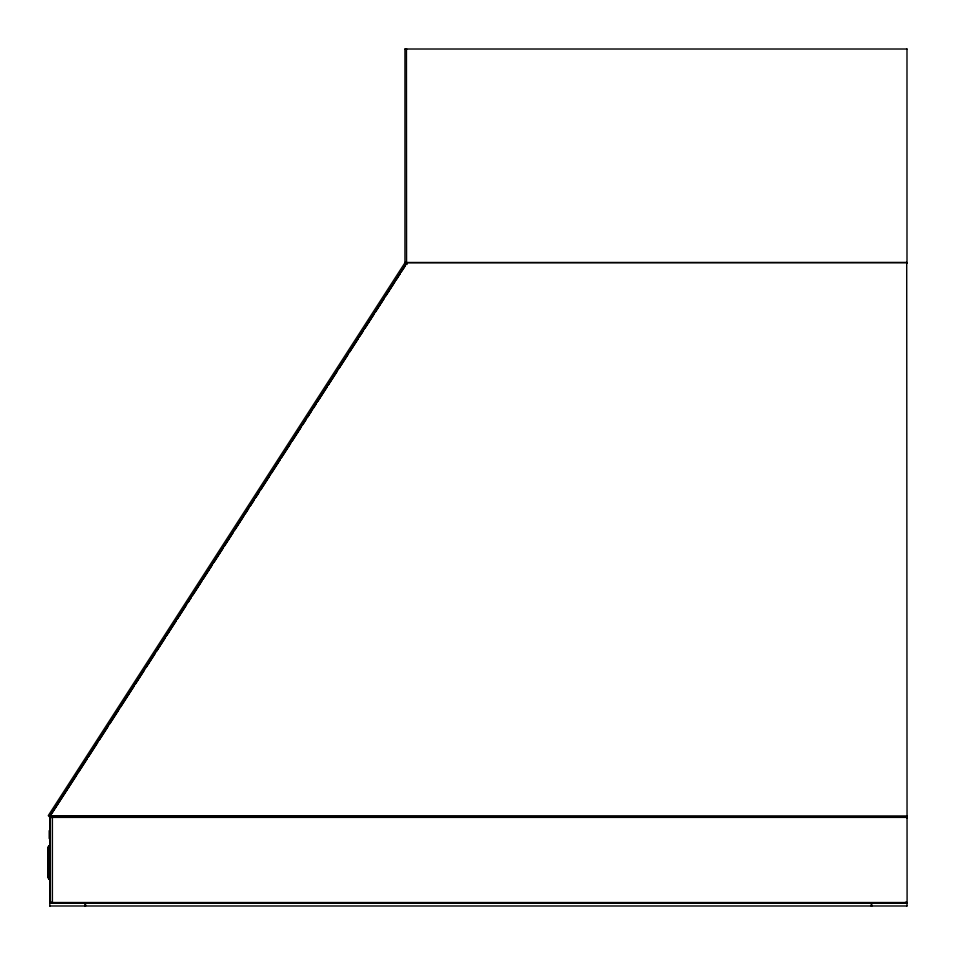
<?xml version="1.0" encoding="UTF-8"?>
<svg xmlns="http://www.w3.org/2000/svg" width="955" height="955" viewBox="0 0 955 955"><rect width="100%" height="100%" fill="white"/><g stroke="black" fill="none" stroke-linecap="round" stroke-linejoin="round"><path stroke-width="1.43" d="M49.803 817.277L49.803 901.89L50.436 902.523L906.987 902.523M49.899 817.373L49.803 902.523M48.801 845.76L48.801 879.4M49.803 903.048L49.803 906.092M52.382 902.415L52.382 817.373M85.019 906.092L85.019 903.048M85.532 903.048L85.532 906.092M404.944 48.908L404.944 262.816M406.83 263.449L407.069 264.499M906.987 262.816L906.987 48.908M871.247 906.092L871.247 903.048M871.772 903.048L871.772 906.092M906.987 906.092L906.987 903.048M905.436 902.272L907.095 902.272L906.713 262.434L407.045 262.506L49.744 816.286L907.095 816.632M907.095 262.983L906.713 263.234M49.493 816.788L48.299 815.594L405.314 262.231M49.744 816.668L76.663 775.197M78.274 772.702L87.156 758.939M88.779 756.432L97.649 742.668M99.272 740.173L108.142 726.409M109.765 723.902L118.647 710.138M120.258 707.631L133.975 686.37M135.598 683.864L144.468 670.1M146.091 667.593L154.973 653.829M156.584 651.334L165.466 637.57M167.077 635.063L175.959 621.299M177.57 618.804L186.452 605.04M188.063 602.533L191.298 597.532M192.91 595.025L201.792 581.261M203.403 578.766L212.285 565.002M213.896 562.495L222.778 548.731M224.389 546.224L233.271 532.46M234.882 529.965L243.764 516.201M245.375 513.695L248.61 508.693M250.222 506.186L254.257 499.931M255.868 497.436L259.103 492.422M260.715 489.927L269.597 476.163M271.208 473.656L280.09 459.892M281.701 457.397L290.583 443.633M292.194 441.126L301.076 427.363M302.687 424.856L305.922 419.854M307.534 417.359L311.569 411.104M313.18 408.597L316.415 403.595M318.027 401.088L326.908 387.324M328.52 384.817L337.401 371.053M339.013 368.558L347.895 354.794M349.506 352.288L358.388 338.524M360.011 336.029L363.234 331.015M364.846 328.52L373.727 314.756M375.339 312.249L384.22 298.485M385.832 295.99L394.713 282.226M396.337 279.72L400.372 273.464M401.983 270.957L405.207 265.956M405.935 48.908L406.567 48.908M906.987 817.91L906.987 817.277M49.469 816.704L406.699 263.126M405.935 262.816L406.567 262.183L406.448 49.015M906.868 262.697L405.063 262.697M49.911 817.385L906.868 817.385M48.872 845.832L49.565 845.76L49.565 879.4L48.872 879.328M85.652 903.155L871.139 903.155M871.891 903.155L906.868 903.155M871.139 905.985L85.652 905.985M906.868 905.985L871.891 905.985M405.063 49.015L906.868 49.015M49.911 903.155L84.9 903.155M84.9 905.985L49.911 905.985M907.023 816.048L49.899 816.071M49.183 830.659L49.183 838.562M49.183 846.142L49.183 879.018M48.192 847.3L48.192 877.86M47.75 862.735L47.75 866.734M50.066 817.54A2.399 1.695 0 0 1 52.227 817.54M52.227 902.248A2.399 1.695 0 0 1 50.066 902.248M48.037 847.145L48.383 878.051L48.037 847.145"/></g></svg>
